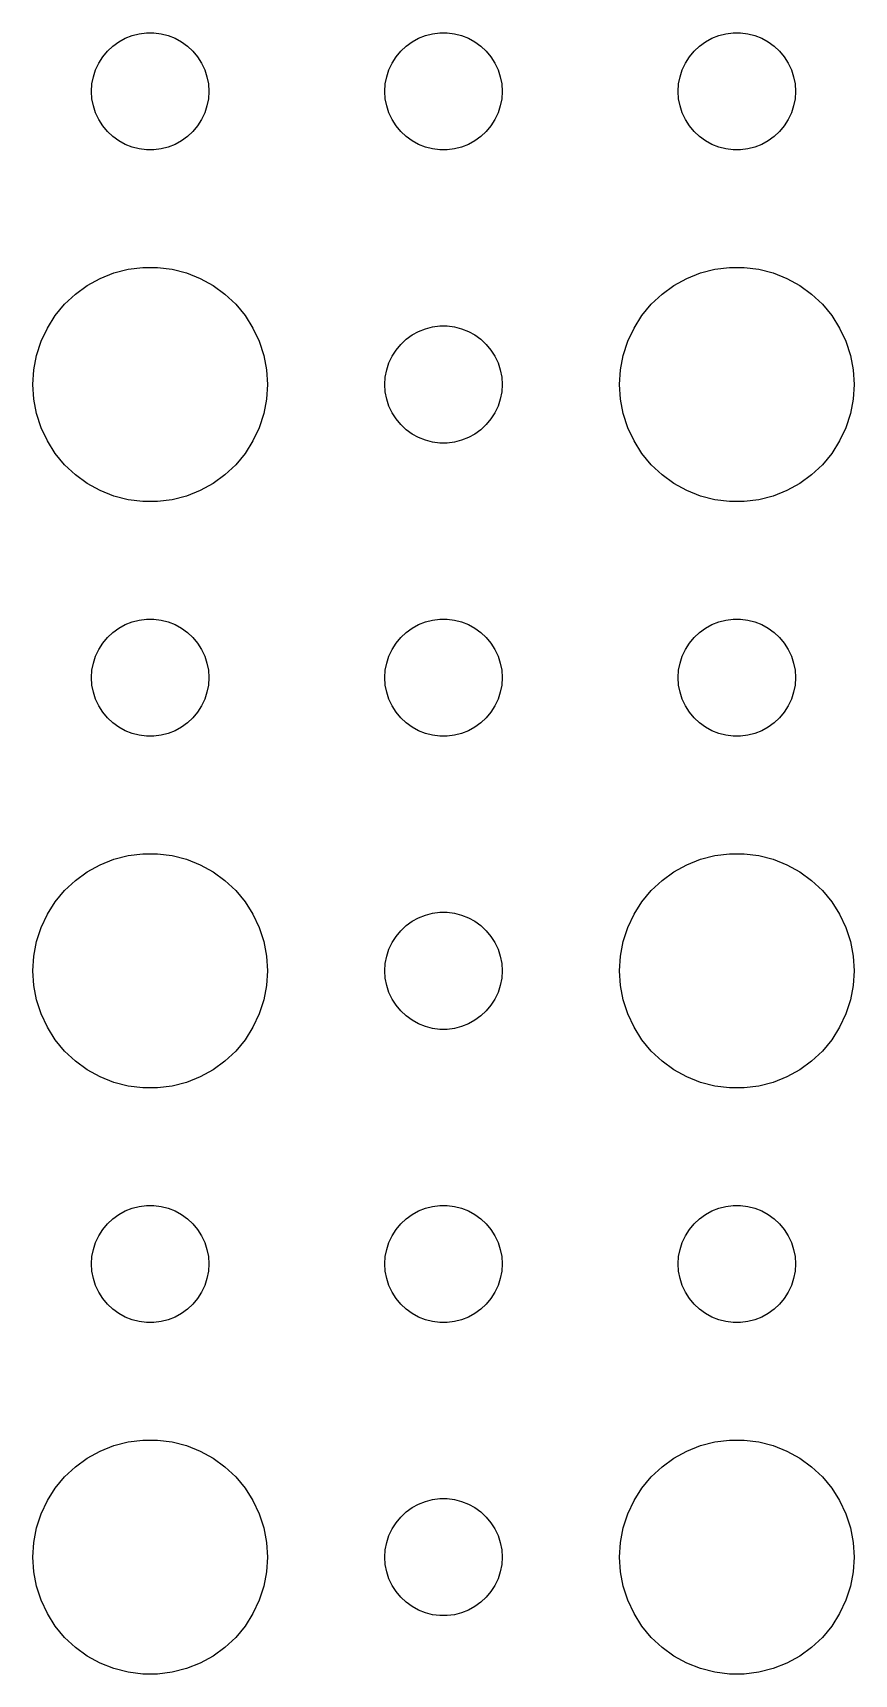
# Model space of a CAD drawing. Header units: metres. Extents: x -142 to 142, y -142 to 142.
# Drawn here: x 12 to 33, y 57.01 to 99 of the extents above; entities that cross this region are included whole.
import ezdxf

# ---------------------------------------------------------------- set-up
doc = ezdxf.new("R2010")
doc.units = ezdxf.units.M

msp = doc.modelspace()

# ---------------------------------------------------------------- linework, layer by layer
for p, q in [((14.0439, 98.6558), (14.1963, 98.7665)), ((14.1963, 98.7665), (14.3613, 98.8572)), ((14.3613, 98.8572), (14.5365, 98.9266)), ((14.5365, 98.9266), (14.7189, 98.9734)), ((14.7189, 98.9734), (14.9058, 98.997)), ((14.9058, 98.997), (15.0942, 98.997)), ((15.0942, 98.997), (15.2811, 98.9734)), ((15.2811, 98.9734), (15.4635, 98.9266)), ((15.4635, 98.9266), (15.6387, 98.8572)), ((15.6387, 98.8572), (15.8037, 98.7665)), ((15.8037, 98.7665), (15.9561, 98.6558)), ((21.5439, 98.6558), (21.6963, 98.7665)), ((21.6963, 98.7665), (21.8613, 98.8572)), ((21.8613, 98.8572), (22.0365, 98.9266)), ((22.0365, 98.9266), (22.2189, 98.9734)), ((22.2189, 98.9734), (22.4058, 98.997)), ((22.4058, 98.997), (22.5942, 98.997)), ((22.5942, 98.997), (22.7811, 98.9734)), ((22.7811, 98.9734), (22.9635, 98.9266)), ((22.9635, 98.9266), (23.1387, 98.8572)), ((23.1387, 98.8572), (23.3037, 98.7665)), ((23.3037, 98.7665), (23.4561, 98.6558)), ((29.0439, 98.6558), (29.1963, 98.7665)), ((29.1963, 98.7665), (29.3613, 98.8572)), ((29.3613, 98.8572), (29.5365, 98.9266)), ((29.5365, 98.9266), (29.7189, 98.9734)), ((29.7189, 98.9734), (29.9058, 98.997)), ((29.9058, 98.997), (30.0942, 98.997)), ((30.0942, 98.997), (30.2811, 98.9734)), ((30.2811, 98.9734), (30.4635, 98.9266)), ((30.4635, 98.9266), (30.6387, 98.8572)), ((30.6387, 98.8572), (30.8037, 98.7665)), ((30.8037, 98.7665), (30.9561, 98.6558)), ((13.6855, 98.2226), (13.7865, 98.3817)), ((13.7865, 98.3817), (13.9065, 98.5268)), ((13.9065, 98.5268), (14.0439, 98.6558)), ((15.9561, 98.6558), (16.0934, 98.5268)), ((16.0934, 98.5268), (16.2135, 98.3817)), ((16.2135, 98.3817), (16.3145, 98.2226)), ((21.1855, 98.2226), (21.2865, 98.3817)), ((21.2865, 98.3817), (21.4065, 98.5268)), ((21.4065, 98.5268), (21.5439, 98.6558)), ((23.4561, 98.6558), (23.5934, 98.5268)), ((23.5934, 98.5268), (23.7135, 98.3817)), ((23.7135, 98.3817), (23.8145, 98.2226)), ((28.6855, 98.2226), (28.7865, 98.3817)), ((28.7865, 98.3817), (28.9065, 98.5268)), ((28.9065, 98.5268), (29.0439, 98.6558)), ((30.9561, 98.6558), (31.0934, 98.5268)), ((31.0934, 98.5268), (31.2135, 98.3817)), ((31.2135, 98.3817), (31.3145, 98.2226)), ((13.5118, 97.688), (13.5471, 97.873)), ((13.5471, 97.873), (13.6053, 98.0522)), ((13.6053, 98.0522), (13.6855, 98.2226)), ((16.3145, 98.2226), (16.3947, 98.0522)), ((16.3947, 98.0522), (16.4529, 97.873)), ((16.4529, 97.873), (16.4882, 97.688)), ((21.0118, 97.688), (21.0471, 97.873)), ((21.0471, 97.873), (21.1053, 98.0522)), ((21.1053, 98.0522), (21.1855, 98.2226)), ((23.8145, 98.2226), (23.8947, 98.0522)), ((23.8947, 98.0522), (23.9529, 97.873)), ((23.9529, 97.873), (23.9882, 97.688)), ((28.5118, 97.688), (28.5471, 97.873)), ((28.5471, 97.873), (28.6053, 98.0522)), ((28.6053, 98.0522), (28.6855, 98.2226)), ((31.3145, 98.2226), (31.3947, 98.0522)), ((31.3947, 98.0522), (31.4529, 97.873)), ((31.4529, 97.873), (31.4882, 97.688)), ((13.5, 97.5), (13.5118, 97.688)), ((13.5118, 97.312), (13.5, 97.5)), ((16.4882, 97.688), (16.5, 97.5)), ((16.5, 97.5), (16.4882, 97.312)), ((21, 97.5), (21.0118, 97.688)), ((21.0118, 97.312), (21, 97.5)), ((23.9882, 97.688), (24, 97.5)), ((24, 97.5), (23.9882, 97.312)), ((28.5, 97.5), (28.5118, 97.688)), ((28.5118, 97.312), (28.5, 97.5)), ((31.4882, 97.688), (31.5, 97.5)), ((31.5, 97.5), (31.4882, 97.312)), ((13.5471, 97.127), (13.5118, 97.312)), ((13.6053, 96.9478), (13.5471, 97.127)), ((16.4529, 97.127), (16.3947, 96.9478)), ((16.4882, 97.312), (16.4529, 97.127)), ((21.0471, 97.127), (21.0118, 97.312)), ((21.1053, 96.9478), (21.0471, 97.127)), ((23.9529, 97.127), (23.8947, 96.9478)), ((23.9882, 97.312), (23.9529, 97.127)), ((28.5471, 97.127), (28.5118, 97.312)), ((28.6053, 96.9478), (28.5471, 97.127)), ((31.4529, 97.127), (31.3947, 96.9478)), ((31.4882, 97.312), (31.4529, 97.127)), ((13.6855, 96.7774), (13.6053, 96.9478)), ((13.7865, 96.6183), (13.6855, 96.7774)), ((13.9065, 96.4732), (13.7865, 96.6183)), ((16.2135, 96.6183), (16.0934, 96.4732)), ((16.3145, 96.7774), (16.2135, 96.6183)), ((16.3947, 96.9478), (16.3145, 96.7774)), ((21.1855, 96.7774), (21.1053, 96.9478)), ((21.2865, 96.6183), (21.1855, 96.7774)), ((21.4065, 96.4732), (21.2865, 96.6183)), ((23.7135, 96.6183), (23.5934, 96.4732)), ((23.8145, 96.7774), (23.7135, 96.6183)), ((23.8947, 96.9478), (23.8145, 96.7774)), ((28.6855, 96.7774), (28.6053, 96.9478)), ((28.7865, 96.6183), (28.6855, 96.7774)), ((28.9065, 96.4732), (28.7865, 96.6183)), ((31.2135, 96.6183), (31.0934, 96.4732)), ((31.3145, 96.7774), (31.2135, 96.6183)), ((31.3947, 96.9478), (31.3145, 96.7774)), ((14.0439, 96.3442), (13.9065, 96.4732)), ((14.1963, 96.2335), (14.0439, 96.3442)), ((14.3613, 96.1428), (14.1963, 96.2335)), ((15.8037, 96.2335), (15.6387, 96.1428)), ((15.9561, 96.3442), (15.8037, 96.2335)), ((16.0934, 96.4732), (15.9561, 96.3442)), ((21.5439, 96.3442), (21.4065, 96.4732)), ((21.6963, 96.2335), (21.5439, 96.3442)), ((21.8613, 96.1428), (21.6963, 96.2335)), ((23.3037, 96.2335), (23.1387, 96.1428)), ((23.4561, 96.3442), (23.3037, 96.2335)), ((23.5934, 96.4732), (23.4561, 96.3442)), ((29.0439, 96.3442), (28.9065, 96.4732)), ((29.1963, 96.2335), (29.0439, 96.3442)), ((29.3613, 96.1428), (29.1963, 96.2335)), ((30.8037, 96.2335), (30.6387, 96.1428)), ((30.9561, 96.3442), (30.8037, 96.2335)), ((31.0934, 96.4732), (30.9561, 96.3442)), ((14.5365, 96.0734), (14.3613, 96.1428)), ((14.7189, 96.0266), (14.5365, 96.0734)), ((14.9058, 96.003), (14.7189, 96.0266)), ((15.0942, 96.003), (14.9058, 96.003)), ((15.2811, 96.0266), (15.0942, 96.003)), ((15.4635, 96.0734), (15.2811, 96.0266)), ((15.6387, 96.1428), (15.4635, 96.0734)), ((22.0365, 96.0734), (21.8613, 96.1428)), ((22.2189, 96.0266), (22.0365, 96.0734)), ((22.4058, 96.003), (22.2189, 96.0266)), ((22.5942, 96.003), (22.4058, 96.003)), ((22.7811, 96.0266), (22.5942, 96.003)), ((22.9635, 96.0734), (22.7811, 96.0266)), ((23.1387, 96.1428), (22.9635, 96.0734)), ((29.5365, 96.0734), (29.3613, 96.1428)), ((29.7189, 96.0266), (29.5365, 96.0734)), ((29.9058, 96.003), (29.7189, 96.0266)), ((30.0942, 96.003), (29.9058, 96.003)), ((30.2811, 96.0266), (30.0942, 96.003)), ((30.4635, 96.0734), (30.2811, 96.0266)), ((30.6387, 96.1428), (30.4635, 96.0734)), ((13.7227, 92.7145), (14.0729, 92.8532)), ((14.0729, 92.8532), (14.4379, 92.9469)), ((14.4379, 92.9469), (14.8116, 92.9941)), ((14.8116, 92.9941), (15.1884, 92.9941)), ((15.1884, 92.9941), (15.5621, 92.9469)), ((15.5621, 92.9469), (15.927, 92.8532)), ((15.927, 92.8532), (16.2773, 92.7145)), ((28.7227, 92.7145), (29.0729, 92.8532)), ((29.0729, 92.8532), (29.4379, 92.9469)), ((29.4379, 92.9469), (29.8116, 92.9941)), ((29.8116, 92.9941), (30.1884, 92.9941)), ((30.1884, 92.9941), (30.5621, 92.9469)), ((30.5621, 92.9469), (30.927, 92.8532)), ((30.927, 92.8532), (31.2773, 92.7145)), ((13.0877, 92.3115), (13.3925, 92.533)), ((13.3925, 92.533), (13.7227, 92.7145)), ((16.2773, 92.7145), (16.6075, 92.533)), ((16.6075, 92.533), (16.9123, 92.3115)), ((28.0877, 92.3115), (28.3925, 92.533)), ((28.3925, 92.533), (28.7227, 92.7145)), ((31.2773, 92.7145), (31.6075, 92.533)), ((31.6075, 92.533), (31.9123, 92.3115)), ((12.5729, 91.7634), (12.8131, 92.0536)), ((12.8131, 92.0536), (13.0877, 92.3115)), ((16.9123, 92.3115), (17.1869, 92.0536)), ((17.1869, 92.0536), (17.427, 91.7634)), ((27.5729, 91.7634), (27.8131, 92.0536)), ((27.8131, 92.0536), (28.0877, 92.3115)), ((31.9123, 92.3115), (32.1869, 92.0536)), ((32.1869, 92.0536), (32.427, 91.7634)), ((12.3711, 91.4453), (12.5729, 91.7634)), ((17.427, 91.7634), (17.6289, 91.4453)), ((27.3711, 91.4453), (27.5729, 91.7634)), ((32.427, 91.7634), (32.6289, 91.4453)), ((12.2107, 91.1044), (12.3711, 91.4453)), ((17.6289, 91.4453), (17.7893, 91.1044)), ((21.4065, 91.0268), (21.5439, 91.1558)), ((21.5439, 91.1558), (21.6963, 91.2665)), ((21.6963, 91.2665), (21.8613, 91.3572)), ((21.8613, 91.3572), (22.0365, 91.4266)), ((22.0365, 91.4266), (22.2189, 91.4734)), ((22.2189, 91.4734), (22.4058, 91.497)), ((22.4058, 91.497), (22.5942, 91.497)), ((22.5942, 91.497), (22.7811, 91.4734)), ((22.7811, 91.4734), (22.9635, 91.4266)), ((22.9635, 91.4266), (23.1387, 91.3572)), ((23.1387, 91.3572), (23.3037, 91.2665)), ((23.3037, 91.2665), (23.4561, 91.1558)), ((23.4561, 91.1558), (23.5934, 91.0268)), ((27.2107, 91.1044), (27.3711, 91.4453)), ((32.6289, 91.4453), (32.7893, 91.1044)), ((12.0237, 90.376), (12.0942, 90.7461)), ((12.0942, 90.7461), (12.2107, 91.1044)), ((17.7893, 91.1044), (17.9057, 90.7461)), ((17.9057, 90.7461), (17.9763, 90.376)), ((21.1053, 90.5522), (21.1855, 90.7226)), ((21.1855, 90.7226), (21.2865, 90.8817)), ((21.2865, 90.8817), (21.4065, 91.0268)), ((23.5934, 91.0268), (23.7135, 90.8817)), ((23.7135, 90.8817), (23.8145, 90.7226)), ((23.8145, 90.7226), (23.8947, 90.5522)), ((27.0237, 90.376), (27.0942, 90.7461)), ((27.0942, 90.7461), (27.2107, 91.1044)), ((32.7893, 91.1044), (32.9057, 90.7461)), ((32.9057, 90.7461), (32.9763, 90.376)), ((12, 90), (12.0237, 90.376)), ((17.9763, 90.376), (18, 90)), ((21.0118, 90.188), (21.0471, 90.373)), ((21.0471, 90.373), (21.1053, 90.5522)), ((23.8947, 90.5522), (23.9529, 90.373)), ((23.9529, 90.373), (23.9882, 90.188)), ((27, 90), (27.0237, 90.376)), ((32.9763, 90.376), (33, 90)), ((12.0237, 89.624), (12, 90)), ((18, 90), (17.9763, 89.624)), ((21, 90), (21.0118, 90.188)), ((21.0118, 89.812), (21, 90)), ((23.9882, 90.188), (24, 90)), ((24, 90), (23.9882, 89.812)), ((27.0237, 89.624), (27, 90)), ((33, 90), (32.9763, 89.624)), ((12.0942, 89.2539), (12.0237, 89.624)), ((17.9763, 89.624), (17.9057, 89.2539)), ((21.0471, 89.627), (21.0118, 89.812)), ((21.1053, 89.4478), (21.0471, 89.627)), ((21.1855, 89.2774), (21.1053, 89.4478)), ((23.8947, 89.4478), (23.8145, 89.2774)), ((23.9529, 89.627), (23.8947, 89.4478)), ((23.9882, 89.812), (23.9529, 89.627)), ((27.0942, 89.2539), (27.0237, 89.624)), ((32.9763, 89.624), (32.9057, 89.2539)), ((12.2107, 88.8956), (12.0942, 89.2539)), ((17.9057, 89.2539), (17.7893, 88.8956)), ((21.2865, 89.1183), (21.1855, 89.2774)), ((21.4065, 88.9732), (21.2865, 89.1183)), ((23.7135, 89.1183), (23.5934, 88.9732)), ((23.8145, 89.2774), (23.7135, 89.1183)), ((27.2107, 88.8956), (27.0942, 89.2539)), ((32.9057, 89.2539), (32.7893, 88.8956)), ((12.3711, 88.5547), (12.2107, 88.8956)), ((17.7893, 88.8956), (17.6289, 88.5547)), ((21.5439, 88.8442), (21.4065, 88.9732)), ((21.6963, 88.7335), (21.5439, 88.8442)), ((21.8613, 88.6428), (21.6963, 88.7335)), ((22.0365, 88.5734), (21.8613, 88.6428)), ((23.1387, 88.6428), (22.9635, 88.5734)), ((23.3037, 88.7335), (23.1387, 88.6428)), ((23.4561, 88.8442), (23.3037, 88.7335)), ((23.5934, 88.9732), (23.4561, 88.8442)), ((27.3711, 88.5547), (27.2107, 88.8956)), ((32.7893, 88.8956), (32.6289, 88.5547)), ((12.5729, 88.2366), (12.3711, 88.5547)), ((12.8131, 87.9464), (12.5729, 88.2366)), ((17.427, 88.2366), (17.1869, 87.9464)), ((17.6289, 88.5547), (17.427, 88.2366)), ((22.2189, 88.5266), (22.0365, 88.5734)), ((22.4058, 88.503), (22.2189, 88.5266)), ((22.5942, 88.503), (22.4058, 88.503)), ((22.7811, 88.5266), (22.5942, 88.503)), ((22.9635, 88.5734), (22.7811, 88.5266)), ((27.5729, 88.2366), (27.3711, 88.5547)), ((27.8131, 87.9464), (27.5729, 88.2366)), ((32.427, 88.2366), (32.1869, 87.9464)), ((32.6289, 88.5547), (32.427, 88.2366)), ((13.0877, 87.6885), (12.8131, 87.9464)), ((17.1869, 87.9464), (16.9123, 87.6885)), ((28.0877, 87.6885), (27.8131, 87.9464)), ((32.1869, 87.9464), (31.9123, 87.6885)), ((13.3925, 87.467), (13.0877, 87.6885)), ((13.7227, 87.2855), (13.3925, 87.467)), ((16.6075, 87.467), (16.2773, 87.2855)), ((16.9123, 87.6885), (16.6075, 87.467)), ((28.3925, 87.467), (28.0877, 87.6885)), ((28.7227, 87.2855), (28.3925, 87.467)), ((31.6075, 87.467), (31.2773, 87.2855)), ((31.9123, 87.6885), (31.6075, 87.467)), ((14.0729, 87.1468), (13.7227, 87.2855)), ((14.4379, 87.0531), (14.0729, 87.1468)), ((14.8116, 87.0059), (14.4379, 87.0531)), ((15.1884, 87.0059), (14.8116, 87.0059)), ((15.5621, 87.0531), (15.1884, 87.0059)), ((15.927, 87.1468), (15.5621, 87.0531)), ((16.2773, 87.2855), (15.927, 87.1468)), ((29.0729, 87.1468), (28.7227, 87.2855)), ((29.4379, 87.0531), (29.0729, 87.1468)), ((29.8116, 87.0059), (29.4379, 87.0531)), ((30.1884, 87.0059), (29.8116, 87.0059)), ((30.5621, 87.0531), (30.1884, 87.0059)), ((30.927, 87.1468), (30.5621, 87.0531)), ((31.2773, 87.2855), (30.927, 87.1468)), ((14.7189, 83.9734), (14.9058, 83.997)), ((14.9058, 83.997), (15.0942, 83.997)), ((15.0942, 83.997), (15.2811, 83.9734)), ((22.2189, 83.9734), (22.4058, 83.997)), ((22.4058, 83.997), (22.5942, 83.997)), ((22.5942, 83.997), (22.7811, 83.9734)), ((29.7189, 83.9734), (29.9058, 83.997)), ((29.9058, 83.997), (30.0942, 83.997)), ((30.0942, 83.997), (30.2811, 83.9734)), ((13.9065, 83.5268), (14.0439, 83.6558)), ((14.0439, 83.6558), (14.1963, 83.7665)), ((14.1963, 83.7665), (14.3613, 83.8572)), ((14.3613, 83.8572), (14.5365, 83.9266)), ((14.5365, 83.9266), (14.7189, 83.9734)), ((15.2811, 83.9734), (15.4635, 83.9266)), ((15.4635, 83.9266), (15.6387, 83.8572)), ((15.6387, 83.8572), (15.8037, 83.7665)), ((15.8037, 83.7665), (15.9561, 83.6558)), ((15.9561, 83.6558), (16.0934, 83.5268)), ((21.4065, 83.5268), (21.5439, 83.6558)), ((21.5439, 83.6558), (21.6963, 83.7665)), ((21.6963, 83.7665), (21.8613, 83.8572)), ((21.8613, 83.8572), (22.0365, 83.9266)), ((22.0365, 83.9266), (22.2189, 83.9734)), ((22.7811, 83.9734), (22.9635, 83.9266)), ((22.9635, 83.9266), (23.1387, 83.8572)), ((23.1387, 83.8572), (23.3037, 83.7665)), ((23.3037, 83.7665), (23.4561, 83.6558)), ((23.4561, 83.6558), (23.5934, 83.5268)), ((28.9065, 83.5268), (29.0439, 83.6558)), ((29.0439, 83.6558), (29.1963, 83.7665)), ((29.1963, 83.7665), (29.3613, 83.8572)), ((29.3613, 83.8572), (29.5365, 83.9266)), ((29.5365, 83.9266), (29.7189, 83.9734)), ((30.2811, 83.9734), (30.4635, 83.9266)), ((30.4635, 83.9266), (30.6387, 83.8572)), ((30.6387, 83.8572), (30.8037, 83.7665)), ((30.8037, 83.7665), (30.9561, 83.6558)), ((30.9561, 83.6558), (31.0934, 83.5268)), ((13.6053, 83.0522), (13.6855, 83.2226)), ((13.6855, 83.2226), (13.7865, 83.3817)), ((13.7865, 83.3817), (13.9065, 83.5268)), ((16.0934, 83.5268), (16.2135, 83.3817)), ((16.2135, 83.3817), (16.3145, 83.2226)), ((16.3145, 83.2226), (16.3947, 83.0522)), ((21.1053, 83.0522), (21.1855, 83.2226)), ((21.1855, 83.2226), (21.2865, 83.3817)), ((21.2865, 83.3817), (21.4065, 83.5268)), ((23.5934, 83.5268), (23.7135, 83.3817)), ((23.7135, 83.3817), (23.8145, 83.2226)), ((23.8145, 83.2226), (23.8947, 83.0522)), ((28.6053, 83.0522), (28.6855, 83.2226)), ((28.6855, 83.2226), (28.7865, 83.3817)), ((28.7865, 83.3817), (28.9065, 83.5268)), ((31.0934, 83.5268), (31.2135, 83.3817)), ((31.2135, 83.3817), (31.3145, 83.2226)), ((31.3145, 83.2226), (31.3947, 83.0522)), ((13.5118, 82.688), (13.5471, 82.873)), ((13.5471, 82.873), (13.6053, 83.0522)), ((16.3947, 83.0522), (16.4529, 82.873)), ((16.4529, 82.873), (16.4882, 82.688)), ((21.0118, 82.688), (21.0471, 82.873)), ((21.0471, 82.873), (21.1053, 83.0522)), ((23.8947, 83.0522), (23.9529, 82.873)), ((23.9529, 82.873), (23.9882, 82.688)), ((28.5118, 82.688), (28.5471, 82.873)), ((28.5471, 82.873), (28.6053, 83.0522)), ((31.3947, 83.0522), (31.4529, 82.873)), ((31.4529, 82.873), (31.4882, 82.688)), ((13.5, 82.5), (13.5118, 82.688)), ((13.5118, 82.312), (13.5, 82.5)), ((13.5471, 82.127), (13.5118, 82.312)), ((16.4882, 82.312), (16.4529, 82.127)), ((16.4882, 82.688), (16.5, 82.5)), ((16.5, 82.5), (16.4882, 82.312)), ((21, 82.5), (21.0118, 82.688)), ((21.0118, 82.312), (21, 82.5)), ((21.0471, 82.127), (21.0118, 82.312)), ((23.9882, 82.312), (23.9529, 82.127)), ((23.9882, 82.688), (24, 82.5)), ((24, 82.5), (23.9882, 82.312)), ((28.5, 82.5), (28.5118, 82.688)), ((28.5118, 82.312), (28.5, 82.5)), ((28.5471, 82.127), (28.5118, 82.312)), ((31.4882, 82.312), (31.4529, 82.127)), ((31.4882, 82.688), (31.5, 82.5)), ((31.5, 82.5), (31.4882, 82.312)), ((13.6053, 81.9478), (13.5471, 82.127)), ((13.6855, 81.7774), (13.6053, 81.9478)), ((16.3947, 81.9478), (16.3145, 81.7774)), ((16.4529, 82.127), (16.3947, 81.9478)), ((21.1053, 81.9478), (21.0471, 82.127)), ((21.1855, 81.7774), (21.1053, 81.9478)), ((23.8947, 81.9478), (23.8145, 81.7774)), ((23.9529, 82.127), (23.8947, 81.9478)), ((28.6053, 81.9478), (28.5471, 82.127)), ((28.6855, 81.7774), (28.6053, 81.9478)), ((31.3947, 81.9478), (31.3145, 81.7774)), ((31.4529, 82.127), (31.3947, 81.9478)), ((13.7865, 81.6183), (13.6855, 81.7774)), ((13.9065, 81.4732), (13.7865, 81.6183)), ((14.0439, 81.3442), (13.9065, 81.4732)), ((16.0934, 81.4732), (15.9561, 81.3442)), ((16.2135, 81.6183), (16.0934, 81.4732)), ((16.3145, 81.7774), (16.2135, 81.6183)), ((21.2865, 81.6183), (21.1855, 81.7774)), ((21.4065, 81.4732), (21.2865, 81.6183)), ((21.5439, 81.3442), (21.4065, 81.4732)), ((23.5934, 81.4732), (23.4561, 81.3442)), ((23.7135, 81.6183), (23.5934, 81.4732)), ((23.8145, 81.7774), (23.7135, 81.6183)), ((28.7865, 81.6183), (28.6855, 81.7774)), ((28.9065, 81.4732), (28.7865, 81.6183)), ((29.0439, 81.3442), (28.9065, 81.4732)), ((31.0934, 81.4732), (30.9561, 81.3442)), ((31.2135, 81.6183), (31.0934, 81.4732)), ((31.3145, 81.7774), (31.2135, 81.6183)), ((14.1963, 81.2335), (14.0439, 81.3442)), ((14.3613, 81.1428), (14.1963, 81.2335)), ((14.5365, 81.0734), (14.3613, 81.1428)), ((14.7189, 81.0266), (14.5365, 81.0734)), ((15.4635, 81.0734), (15.2811, 81.0266)), ((15.6387, 81.1428), (15.4635, 81.0734)), ((15.8037, 81.2335), (15.6387, 81.1428)), ((15.9561, 81.3442), (15.8037, 81.2335)), ((21.6963, 81.2335), (21.5439, 81.3442)), ((21.8613, 81.1428), (21.6963, 81.2335)), ((22.0365, 81.0734), (21.8613, 81.1428)), ((22.2189, 81.0266), (22.0365, 81.0734)), ((22.9635, 81.0734), (22.7811, 81.0266)), ((23.1387, 81.1428), (22.9635, 81.0734)), ((23.3037, 81.2335), (23.1387, 81.1428)), ((23.4561, 81.3442), (23.3037, 81.2335)), ((29.1963, 81.2335), (29.0439, 81.3442)), ((29.3613, 81.1428), (29.1963, 81.2335)), ((29.5365, 81.0734), (29.3613, 81.1428)), ((29.7189, 81.0266), (29.5365, 81.0734)), ((30.4635, 81.0734), (30.2811, 81.0266)), ((30.6387, 81.1428), (30.4635, 81.0734)), ((30.8037, 81.2335), (30.6387, 81.1428)), ((30.9561, 81.3442), (30.8037, 81.2335)), ((14.9058, 81.003), (14.7189, 81.0266)), ((15.0942, 81.003), (14.9058, 81.003)), ((15.2811, 81.0266), (15.0942, 81.003)), ((22.4058, 81.003), (22.2189, 81.0266)), ((22.5942, 81.003), (22.4058, 81.003)), ((22.7811, 81.0266), (22.5942, 81.003)), ((29.9058, 81.003), (29.7189, 81.0266)), ((30.0942, 81.003), (29.9058, 81.003)), ((30.2811, 81.0266), (30.0942, 81.003)), ((13.3925, 77.533), (13.7227, 77.7145)), ((13.7227, 77.7145), (14.0729, 77.8532)), ((14.0729, 77.8532), (14.4379, 77.9469)), ((14.4379, 77.9469), (14.8116, 77.9941)), ((14.8116, 77.9941), (15.1884, 77.9941)), ((15.1884, 77.9941), (15.5621, 77.9469)), ((15.5621, 77.9469), (15.927, 77.8532)), ((15.927, 77.8532), (16.2773, 77.7145)), ((16.2773, 77.7145), (16.6075, 77.533)), ((28.3925, 77.533), (28.7227, 77.7145)), ((28.7227, 77.7145), (29.0729, 77.8532)), ((29.0729, 77.8532), (29.4379, 77.9469)), ((29.4379, 77.9469), (29.8116, 77.9941)), ((29.8116, 77.9941), (30.1884, 77.9941)), ((30.1884, 77.9941), (30.5621, 77.9469)), ((30.5621, 77.9469), (30.927, 77.8532)), ((30.927, 77.8532), (31.2773, 77.7145)), ((31.2773, 77.7145), (31.6075, 77.533)), ((12.8131, 77.0536), (13.0877, 77.3115)), ((13.0877, 77.3115), (13.3925, 77.533)), ((16.6075, 77.533), (16.9123, 77.3115)), ((16.9123, 77.3115), (17.1869, 77.0536)), ((27.8131, 77.0536), (28.0877, 77.3115)), ((28.0877, 77.3115), (28.3925, 77.533)), ((31.6075, 77.533), (31.9123, 77.3115)), ((31.9123, 77.3115), (32.1869, 77.0536)), ((12.5729, 76.7634), (12.8131, 77.0536)), ((17.1869, 77.0536), (17.427, 76.7634)), ((27.5729, 76.7634), (27.8131, 77.0536)), ((32.1869, 77.0536), (32.427, 76.7634)), ((12.2107, 76.1044), (12.3711, 76.4453)), ((12.3711, 76.4453), (12.5729, 76.7634)), ((17.427, 76.7634), (17.6289, 76.4453)), ((17.6289, 76.4453), (17.7893, 76.1044)), ((21.8613, 76.3572), (22.0365, 76.4266)), ((22.0365, 76.4266), (22.2189, 76.4734)), ((22.2189, 76.4734), (22.4058, 76.497)), ((22.4058, 76.497), (22.5942, 76.497)), ((22.5942, 76.497), (22.7811, 76.4734)), ((22.7811, 76.4734), (22.9635, 76.4266)), ((22.9635, 76.4266), (23.1387, 76.3572)), ((27.2107, 76.1044), (27.3711, 76.4453)), ((27.3711, 76.4453), (27.5729, 76.7634)), ((32.427, 76.7634), (32.6289, 76.4453)), ((32.6289, 76.4453), (32.7893, 76.1044)), ((12.0942, 75.7461), (12.2107, 76.1044)), ((17.7893, 76.1044), (17.9057, 75.7461)), ((21.2865, 75.8817), (21.4065, 76.0268)), ((21.4065, 76.0268), (21.5439, 76.1558)), ((21.5439, 76.1558), (21.6963, 76.2665)), ((21.6963, 76.2665), (21.8613, 76.3572)), ((23.1387, 76.3572), (23.3037, 76.2665)), ((23.3037, 76.2665), (23.4561, 76.1558)), ((23.4561, 76.1558), (23.5934, 76.0268)), ((23.5934, 76.0268), (23.7135, 75.8817)), ((27.0942, 75.7461), (27.2107, 76.1044)), ((32.7893, 76.1044), (32.9057, 75.7461)), ((12.0237, 75.376), (12.0942, 75.7461)), ((17.9057, 75.7461), (17.9763, 75.376)), ((21.1053, 75.5522), (21.1855, 75.7226)), ((21.1855, 75.7226), (21.2865, 75.8817)), ((23.7135, 75.8817), (23.8145, 75.7226)), ((23.8145, 75.7226), (23.8947, 75.5522)), ((27.0237, 75.376), (27.0942, 75.7461)), ((32.9057, 75.7461), (32.9763, 75.376)), ((12, 75), (12.0237, 75.376)), ((17.9763, 75.376), (18, 75)), ((21, 75), (21.0118, 75.188)), ((21.0118, 75.188), (21.0471, 75.373)), ((21.0471, 75.373), (21.1053, 75.5522)), ((23.8947, 75.5522), (23.9529, 75.373)), ((23.9529, 75.373), (23.9882, 75.188)), ((23.9882, 75.188), (24, 75)), ((27, 75), (27.0237, 75.376)), ((32.9763, 75.376), (33, 75)), ((12.0237, 74.624), (12, 75)), ((18, 75), (17.9763, 74.624)), ((21.0118, 74.812), (21, 75)), ((21.0471, 74.627), (21.0118, 74.812)), ((23.9882, 74.812), (23.9529, 74.627)), ((24, 75), (23.9882, 74.812)), ((27.0237, 74.624), (27, 75)), ((33, 75), (32.9763, 74.624)), ((12.0942, 74.2539), (12.0237, 74.624)), ((17.9763, 74.624), (17.9057, 74.2539)), ((21.1053, 74.4478), (21.0471, 74.627)), ((21.1855, 74.2774), (21.1053, 74.4478)), ((23.8947, 74.4478), (23.8145, 74.2774)), ((23.9529, 74.627), (23.8947, 74.4478)), ((27.0942, 74.2539), (27.0237, 74.624)), ((32.9763, 74.624), (32.9057, 74.2539)), ((12.2107, 73.8956), (12.0942, 74.2539)), ((17.9057, 74.2539), (17.7893, 73.8956)), ((21.2865, 74.1183), (21.1855, 74.2774)), ((21.4065, 73.9732), (21.2865, 74.1183)), ((21.5439, 73.8442), (21.4065, 73.9732)), ((23.5934, 73.9732), (23.4561, 73.8442)), ((23.7135, 74.1183), (23.5934, 73.9732)), ((23.8145, 74.2774), (23.7135, 74.1183)), ((27.2107, 73.8956), (27.0942, 74.2539)), ((32.9057, 74.2539), (32.7893, 73.8956)), ((12.3711, 73.5547), (12.2107, 73.8956)), ((12.5729, 73.2366), (12.3711, 73.5547)), ((17.6289, 73.5547), (17.427, 73.2366)), ((17.7893, 73.8956), (17.6289, 73.5547)), ((21.6963, 73.7335), (21.5439, 73.8442)), ((21.8613, 73.6428), (21.6963, 73.7335)), ((22.0365, 73.5734), (21.8613, 73.6428)), ((22.2189, 73.5266), (22.0365, 73.5734)), ((22.4058, 73.503), (22.2189, 73.5266)), ((22.5942, 73.503), (22.4058, 73.503)), ((22.7811, 73.5266), (22.5942, 73.503)), ((22.9635, 73.5734), (22.7811, 73.5266)), ((23.1387, 73.6428), (22.9635, 73.5734)), ((23.3037, 73.7335), (23.1387, 73.6428)), ((23.4561, 73.8442), (23.3037, 73.7335)), ((27.3711, 73.5547), (27.2107, 73.8956)), ((27.5729, 73.2366), (27.3711, 73.5547)), ((32.6289, 73.5547), (32.427, 73.2366)), ((32.7893, 73.8956), (32.6289, 73.5547)), ((12.8131, 72.9464), (12.5729, 73.2366)), ((17.427, 73.2366), (17.1869, 72.9464)), ((27.8131, 72.9464), (27.5729, 73.2366)), ((32.427, 73.2366), (32.1869, 72.9464)), ((13.0877, 72.6885), (12.8131, 72.9464)), ((13.3925, 72.467), (13.0877, 72.6885)), ((16.9123, 72.6885), (16.6075, 72.467)), ((17.1869, 72.9464), (16.9123, 72.6885)), ((28.0877, 72.6885), (27.8131, 72.9464)), ((28.3925, 72.467), (28.0877, 72.6885)), ((31.9123, 72.6885), (31.6075, 72.467)), ((32.1869, 72.9464), (31.9123, 72.6885)), ((13.7227, 72.2855), (13.3925, 72.467)), ((14.0729, 72.1468), (13.7227, 72.2855)), ((16.2773, 72.2855), (15.927, 72.1468)), ((16.6075, 72.467), (16.2773, 72.2855)), ((28.7227, 72.2855), (28.3925, 72.467)), ((29.0729, 72.1468), (28.7227, 72.2855)), ((31.2773, 72.2855), (30.927, 72.1468)), ((31.6075, 72.467), (31.2773, 72.2855)), ((14.4379, 72.0531), (14.0729, 72.1468)), ((14.8116, 72.0059), (14.4379, 72.0531)), ((15.1884, 72.0059), (14.8116, 72.0059)), ((15.5621, 72.0531), (15.1884, 72.0059)), ((15.927, 72.1468), (15.5621, 72.0531)), ((29.4379, 72.0531), (29.0729, 72.1468)), ((29.8116, 72.0059), (29.4379, 72.0531)), ((30.1884, 72.0059), (29.8116, 72.0059)), ((30.5621, 72.0531), (30.1884, 72.0059)), ((30.927, 72.1468), (30.5621, 72.0531)), ((14.3613, 68.8572), (14.5365, 68.9266)), ((14.5365, 68.9266), (14.7189, 68.9734)), ((14.7189, 68.9734), (14.9058, 68.997)), ((14.9058, 68.997), (15.0942, 68.997)), ((15.0942, 68.997), (15.2811, 68.9734)), ((15.2811, 68.9734), (15.4635, 68.9266)), ((15.4635, 68.9266), (15.6387, 68.8572)), ((21.8613, 68.8572), (22.0365, 68.9266)), ((22.0365, 68.9266), (22.2189, 68.9734)), ((22.2189, 68.9734), (22.4058, 68.997)), ((22.4058, 68.997), (22.5942, 68.997)), ((22.5942, 68.997), (22.7811, 68.9734)), ((22.7811, 68.9734), (22.9635, 68.9266)), ((22.9635, 68.9266), (23.1387, 68.8572)), ((29.3613, 68.8572), (29.5365, 68.9266)), ((29.5365, 68.9266), (29.7189, 68.9734)), ((29.7189, 68.9734), (29.9058, 68.997)), ((29.9058, 68.997), (30.0942, 68.997)), ((30.0942, 68.997), (30.2811, 68.9734)), ((30.2811, 68.9734), (30.4635, 68.9266)), ((30.4635, 68.9266), (30.6387, 68.8572)), ((13.7865, 68.3817), (13.9065, 68.5268)), ((13.9065, 68.5268), (14.0439, 68.6558)), ((14.0439, 68.6558), (14.1963, 68.7665)), ((14.1963, 68.7665), (14.3613, 68.8572)), ((15.6387, 68.8572), (15.8037, 68.7665)), ((15.8037, 68.7665), (15.9561, 68.6558)), ((15.9561, 68.6558), (16.0934, 68.5268)), ((16.0934, 68.5268), (16.2135, 68.3817)), ((21.2865, 68.3817), (21.4065, 68.5268)), ((21.4065, 68.5268), (21.5439, 68.6558)), ((21.5439, 68.6558), (21.6963, 68.7665)), ((21.6963, 68.7665), (21.8613, 68.8572)), ((23.1387, 68.8572), (23.3037, 68.7665)), ((23.3037, 68.7665), (23.4561, 68.6558)), ((23.4561, 68.6558), (23.5934, 68.5268)), ((23.5934, 68.5268), (23.7135, 68.3817)), ((28.7865, 68.3817), (28.9065, 68.5268)), ((28.9065, 68.5268), (29.0439, 68.6558)), ((29.0439, 68.6558), (29.1963, 68.7665)), ((29.1963, 68.7665), (29.3613, 68.8572)), ((30.6387, 68.8572), (30.8037, 68.7665)), ((30.8037, 68.7665), (30.9561, 68.6558)), ((30.9561, 68.6558), (31.0934, 68.5268)), ((31.0934, 68.5268), (31.2135, 68.3817)), ((13.5471, 67.873), (13.6053, 68.0522)), ((13.6053, 68.0522), (13.6855, 68.2226)), ((13.6855, 68.2226), (13.7865, 68.3817)), ((16.2135, 68.3817), (16.3145, 68.2226)), ((16.3145, 68.2226), (16.3947, 68.0522)), ((16.3947, 68.0522), (16.4529, 67.873)), ((21.0471, 67.873), (21.1053, 68.0522)), ((21.1053, 68.0522), (21.1855, 68.2226)), ((21.1855, 68.2226), (21.2865, 68.3817)), ((23.7135, 68.3817), (23.8145, 68.2226)), ((23.8145, 68.2226), (23.8947, 68.0522)), ((23.8947, 68.0522), (23.9529, 67.873)), ((28.5471, 67.873), (28.6053, 68.0522)), ((28.6053, 68.0522), (28.6855, 68.2226)), ((28.6855, 68.2226), (28.7865, 68.3817)), ((31.2135, 68.3817), (31.3145, 68.2226)), ((31.3145, 68.2226), (31.3947, 68.0522)), ((31.3947, 68.0522), (31.4529, 67.873)), ((13.5, 67.5), (13.5118, 67.688)), ((13.5118, 67.688), (13.5471, 67.873)), ((16.4529, 67.873), (16.4882, 67.688)), ((16.4882, 67.688), (16.5, 67.5)), ((21, 67.5), (21.0118, 67.688)), ((21.0118, 67.688), (21.0471, 67.873)), ((23.9529, 67.873), (23.9882, 67.688)), ((23.9882, 67.688), (24, 67.5)), ((28.5, 67.5), (28.5118, 67.688)), ((28.5118, 67.688), (28.5471, 67.873)), ((31.4529, 67.873), (31.4882, 67.688)), ((31.4882, 67.688), (31.5, 67.5)), ((13.5118, 67.312), (13.5, 67.5)), ((13.5471, 67.127), (13.5118, 67.312)), ((16.4882, 67.312), (16.4529, 67.127)), ((16.5, 67.5), (16.4882, 67.312)), ((21.0118, 67.312), (21, 67.5)), ((21.0471, 67.127), (21.0118, 67.312)), ((23.9882, 67.312), (23.9529, 67.127)), ((24, 67.5), (23.9882, 67.312)), ((28.5118, 67.312), (28.5, 67.5)), ((28.5471, 67.127), (28.5118, 67.312)), ((31.4882, 67.312), (31.4529, 67.127)), ((31.5, 67.5), (31.4882, 67.312)), ((13.6053, 66.9478), (13.5471, 67.127)), ((13.6855, 66.7774), (13.6053, 66.9478)), ((13.7865, 66.6183), (13.6855, 66.7774)), ((16.3145, 66.7774), (16.2135, 66.6183)), ((16.3947, 66.9478), (16.3145, 66.7774)), ((16.4529, 67.127), (16.3947, 66.9478)), ((21.1053, 66.9478), (21.0471, 67.127)), ((21.1855, 66.7774), (21.1053, 66.9478)), ((21.2865, 66.6183), (21.1855, 66.7774)), ((23.8145, 66.7774), (23.7135, 66.6183)), ((23.8947, 66.9478), (23.8145, 66.7774)), ((23.9529, 67.127), (23.8947, 66.9478)), ((28.6053, 66.9478), (28.5471, 67.127)), ((28.6855, 66.7774), (28.6053, 66.9478)), ((28.7865, 66.6183), (28.6855, 66.7774)), ((31.3145, 66.7774), (31.2135, 66.6183)), ((31.3947, 66.9478), (31.3145, 66.7774)), ((31.4529, 67.127), (31.3947, 66.9478)), ((13.9065, 66.4732), (13.7865, 66.6183)), ((14.0439, 66.3442), (13.9065, 66.4732)), ((16.0934, 66.4732), (15.9561, 66.3442)), ((16.2135, 66.6183), (16.0934, 66.4732)), ((21.4065, 66.4732), (21.2865, 66.6183)), ((21.5439, 66.3442), (21.4065, 66.4732)), ((23.5934, 66.4732), (23.4561, 66.3442)), ((23.7135, 66.6183), (23.5934, 66.4732)), ((28.9065, 66.4732), (28.7865, 66.6183)), ((29.0439, 66.3442), (28.9065, 66.4732)), ((31.0934, 66.4732), (30.9561, 66.3442)), ((31.2135, 66.6183), (31.0934, 66.4732)), ((14.1963, 66.2335), (14.0439, 66.3442)), ((14.3613, 66.1428), (14.1963, 66.2335)), ((14.5365, 66.0734), (14.3613, 66.1428)), ((14.7189, 66.0266), (14.5365, 66.0734)), ((14.9058, 66.003), (14.7189, 66.0266)), ((15.0942, 66.003), (14.9058, 66.003)), ((15.2811, 66.0266), (15.0942, 66.003)), ((15.4635, 66.0734), (15.2811, 66.0266)), ((15.6387, 66.1428), (15.4635, 66.0734)), ((15.8037, 66.2335), (15.6387, 66.1428)), ((15.9561, 66.3442), (15.8037, 66.2335)), ((21.6963, 66.2335), (21.5439, 66.3442)), ((21.8613, 66.1428), (21.6963, 66.2335)), ((22.0365, 66.0734), (21.8613, 66.1428)), ((22.2189, 66.0266), (22.0365, 66.0734)), ((22.4058, 66.003), (22.2189, 66.0266)), ((22.5942, 66.003), (22.4058, 66.003)), ((22.7811, 66.0266), (22.5942, 66.003)), ((22.9635, 66.0734), (22.7811, 66.0266)), ((23.1387, 66.1428), (22.9635, 66.0734)), ((23.3037, 66.2335), (23.1387, 66.1428)), ((23.4561, 66.3442), (23.3037, 66.2335)), ((29.1963, 66.2335), (29.0439, 66.3442)), ((29.3613, 66.1428), (29.1963, 66.2335)), ((29.5365, 66.0734), (29.3613, 66.1428)), ((29.7189, 66.0266), (29.5365, 66.0734)), ((29.9058, 66.003), (29.7189, 66.0266)), ((30.0942, 66.003), (29.9058, 66.003)), ((30.2811, 66.0266), (30.0942, 66.003)), ((30.4635, 66.0734), (30.2811, 66.0266)), ((30.6387, 66.1428), (30.4635, 66.0734)), ((30.8037, 66.2335), (30.6387, 66.1428)), ((30.9561, 66.3442), (30.8037, 66.2335)), ((14.4379, 62.9469), (14.8116, 62.9941)), ((14.8116, 62.9941), (15.1884, 62.9941)), ((15.1884, 62.9941), (15.5621, 62.9469)), ((29.4379, 62.9469), (29.8116, 62.9941)), ((29.8116, 62.9941), (30.1884, 62.9941)), ((30.1884, 62.9941), (30.5621, 62.9469)), ((13.3925, 62.533), (13.7227, 62.7145)), ((13.7227, 62.7145), (14.0729, 62.8532)), ((14.0729, 62.8532), (14.4379, 62.9469)), ((15.5621, 62.9469), (15.927, 62.8532)), ((15.927, 62.8532), (16.2773, 62.7145)), ((16.2773, 62.7145), (16.6075, 62.533)), ((28.3925, 62.533), (28.7227, 62.7145)), ((28.7227, 62.7145), (29.0729, 62.8532)), ((29.0729, 62.8532), (29.4379, 62.9469)), ((30.5621, 62.9469), (30.927, 62.8532)), ((30.927, 62.8532), (31.2773, 62.7145)), ((31.2773, 62.7145), (31.6075, 62.533)), ((12.8131, 62.0536), (13.0877, 62.3115)), ((13.0877, 62.3115), (13.3925, 62.533)), ((16.6075, 62.533), (16.9123, 62.3115)), ((16.9123, 62.3115), (17.1869, 62.0536)), ((27.8131, 62.0536), (28.0877, 62.3115)), ((28.0877, 62.3115), (28.3925, 62.533)), ((31.6075, 62.533), (31.9123, 62.3115)), ((31.9123, 62.3115), (32.1869, 62.0536)), ((12.3711, 61.4453), (12.5729, 61.7634)), ((12.5729, 61.7634), (12.8131, 62.0536)), ((17.1869, 62.0536), (17.427, 61.7634)), ((17.427, 61.7634), (17.6289, 61.4453)), ((27.3711, 61.4453), (27.5729, 61.7634)), ((27.5729, 61.7634), (27.8131, 62.0536)), ((32.1869, 62.0536), (32.427, 61.7634)), ((32.427, 61.7634), (32.6289, 61.4453)), ((12.2107, 61.1044), (12.3711, 61.4453)), ((17.6289, 61.4453), (17.7893, 61.1044)), ((21.6963, 61.2665), (21.8613, 61.3572)), ((21.8613, 61.3572), (22.0365, 61.4266)), ((22.0365, 61.4266), (22.2189, 61.4734)), ((22.2189, 61.4734), (22.4058, 61.497)), ((22.4058, 61.497), (22.5942, 61.497)), ((22.5942, 61.497), (22.7811, 61.4734)), ((22.7811, 61.4734), (22.9635, 61.4266)), ((22.9635, 61.4266), (23.1387, 61.3572)), ((23.1387, 61.3572), (23.3037, 61.2665)), ((27.2107, 61.1044), (27.3711, 61.4453)), ((32.6289, 61.4453), (32.7893, 61.1044)), ((12.0942, 60.7461), (12.2107, 61.1044)), ((17.7893, 61.1044), (17.9057, 60.7461)), ((21.2865, 60.8817), (21.4065, 61.0268)), ((21.4065, 61.0268), (21.5439, 61.1558)), ((21.5439, 61.1558), (21.6963, 61.2665)), ((23.3037, 61.2665), (23.4561, 61.1558)), ((23.4561, 61.1558), (23.5934, 61.0268)), ((23.5934, 61.0268), (23.7135, 60.8817)), ((27.0942, 60.7461), (27.2107, 61.1044)), ((32.7893, 61.1044), (32.9057, 60.7461)), ((12.0237, 60.376), (12.0942, 60.7461)), ((17.9057, 60.7461), (17.9763, 60.376)), ((21.0471, 60.373), (21.1053, 60.5522)), ((21.1053, 60.5522), (21.1855, 60.7226)), ((21.1855, 60.7226), (21.2865, 60.8817)), ((23.7135, 60.8817), (23.8145, 60.7226)), ((23.8145, 60.7226), (23.8947, 60.5522)), ((23.8947, 60.5522), (23.9529, 60.373)), ((27.0237, 60.376), (27.0942, 60.7461)), ((32.9057, 60.7461), (32.9763, 60.376)), ((12, 60), (12.0237, 60.376)), ((17.9763, 60.376), (18, 60)), ((21, 60), (21.0118, 60.188)), ((21.0118, 60.188), (21.0471, 60.373)), ((23.9529, 60.373), (23.9882, 60.188)), ((23.9882, 60.188), (24, 60)), ((27, 60), (27.0237, 60.376)), ((32.9763, 60.376), (33, 60)), ((12.0237, 59.624), (12, 60)), ((18, 60), (17.9763, 59.624)), ((21.0118, 59.812), (21, 60)), ((21.0471, 59.627), (21.0118, 59.812)), ((23.9882, 59.812), (23.9529, 59.627)), ((24, 60), (23.9882, 59.812)), ((27.0237, 59.624), (27, 60)), ((33, 60), (32.9763, 59.624)), ((12.0942, 59.2539), (12.0237, 59.624)), ((12.2107, 58.8956), (12.0942, 59.2539)), ((17.9057, 59.2539), (17.7893, 58.8956)), ((17.9763, 59.624), (17.9057, 59.2539)), ((21.1053, 59.4478), (21.0471, 59.627)), ((21.1855, 59.2774), (21.1053, 59.4478)), ((21.2865, 59.1183), (21.1855, 59.2774)), ((23.8145, 59.2774), (23.7135, 59.1183)), ((23.8947, 59.4478), (23.8145, 59.2774)), ((23.9529, 59.627), (23.8947, 59.4478)), ((27.0942, 59.2539), (27.0237, 59.624)), ((27.2107, 58.8956), (27.0942, 59.2539)), ((32.9057, 59.2539), (32.7893, 58.8956)), ((32.9763, 59.624), (32.9057, 59.2539)), ((12.3711, 58.5547), (12.2107, 58.8956)), ((17.7893, 58.8956), (17.6289, 58.5547)), ((21.4065, 58.9732), (21.2865, 59.1183)), ((21.5439, 58.8442), (21.4065, 58.9732)), ((21.6963, 58.7335), (21.5439, 58.8442)), ((23.4561, 58.8442), (23.3037, 58.7335)), ((23.5934, 58.9732), (23.4561, 58.8442)), ((23.7135, 59.1183), (23.5934, 58.9732)), ((27.3711, 58.5547), (27.2107, 58.8956)), ((32.7893, 58.8956), (32.6289, 58.5547)), ((12.5729, 58.2366), (12.3711, 58.5547)), ((17.6289, 58.5547), (17.427, 58.2366)), ((21.8613, 58.6428), (21.6963, 58.7335)), ((22.0365, 58.5734), (21.8613, 58.6428)), ((22.2189, 58.5266), (22.0365, 58.5734)), ((22.4058, 58.503), (22.2189, 58.5266)), ((22.5942, 58.503), (22.4058, 58.503)), ((22.7811, 58.5266), (22.5942, 58.503)), ((22.9635, 58.5734), (22.7811, 58.5266)), ((23.1387, 58.6428), (22.9635, 58.5734)), ((23.3037, 58.7335), (23.1387, 58.6428)), ((27.5729, 58.2366), (27.3711, 58.5547)), ((32.6289, 58.5547), (32.427, 58.2366)), ((12.8131, 57.9464), (12.5729, 58.2366)), ((17.427, 58.2366), (17.1869, 57.9464)), ((27.8131, 57.9464), (27.5729, 58.2366)), ((32.427, 58.2366), (32.1869, 57.9464)), ((13.0877, 57.6885), (12.8131, 57.9464)), ((13.3925, 57.467), (13.0877, 57.6885)), ((16.9123, 57.6885), (16.6075, 57.467)), ((17.1869, 57.9464), (16.9123, 57.6885)), ((28.0877, 57.6885), (27.8131, 57.9464)), ((28.3925, 57.467), (28.0877, 57.6885)), ((31.9123, 57.6885), (31.6075, 57.467)), ((32.1869, 57.9464), (31.9123, 57.6885)), ((13.7227, 57.2855), (13.3925, 57.467)), ((14.0729, 57.1468), (13.7227, 57.2855)), ((14.4379, 57.0531), (14.0729, 57.1468)), ((15.927, 57.1468), (15.5621, 57.0531)), ((16.2773, 57.2855), (15.927, 57.1468)), ((16.6075, 57.467), (16.2773, 57.2855)), ((28.7227, 57.2855), (28.3925, 57.467)), ((29.0729, 57.1468), (28.7227, 57.2855)), ((29.4379, 57.0531), (29.0729, 57.1468)), ((30.927, 57.1468), (30.5621, 57.0531)), ((31.2773, 57.2855), (30.927, 57.1468)), ((31.6075, 57.467), (31.2773, 57.2855)), ((14.8116, 57.0059), (14.4379, 57.0531)), ((15.1884, 57.0059), (14.8116, 57.0059)), ((15.5621, 57.0531), (15.1884, 57.0059)), ((29.8116, 57.0059), (29.4379, 57.0531)), ((30.1884, 57.0059), (29.8116, 57.0059)), ((30.5621, 57.0531), (30.1884, 57.0059))]:
    msp.add_line(p, q)

doc.saveas('drawing.dxf')
